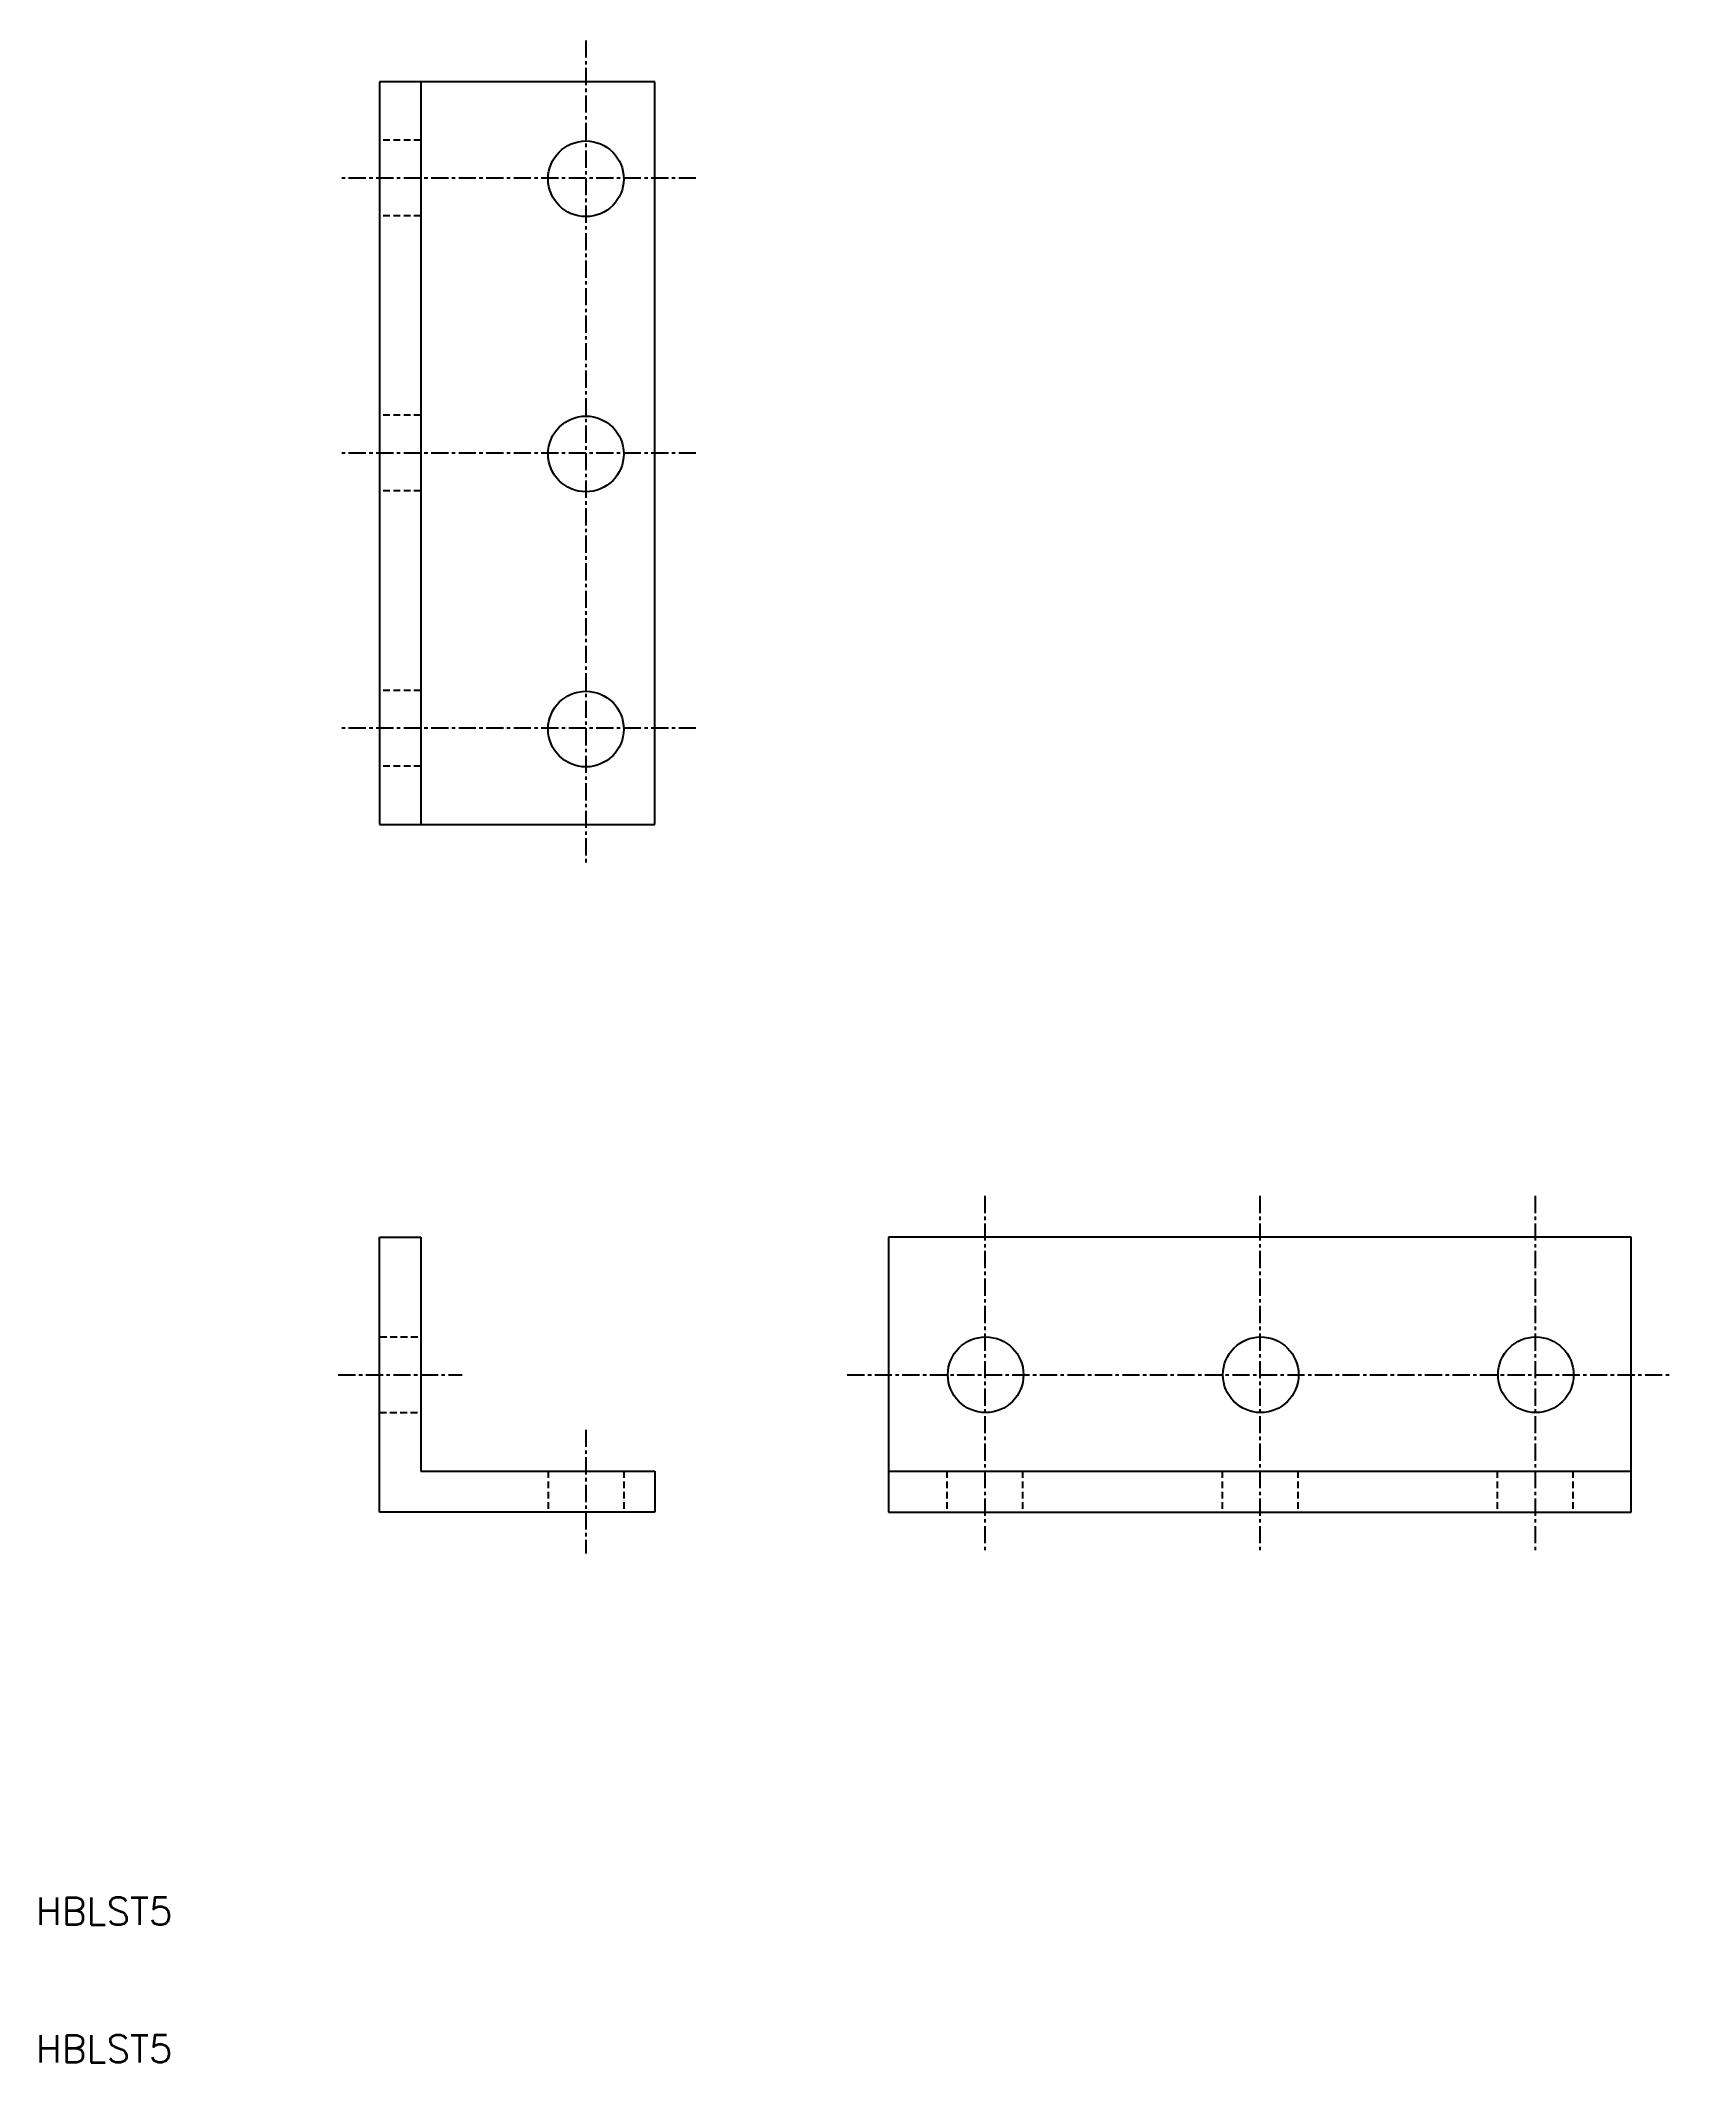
# Model space of a CAD drawing. Extents: x -25 to 94, y -40 to 107.
import ezdxf

# ---------------------------------------------------------------- set-up
doc = ezdxf.new("R2010")
doc.units = 0
doc.linetypes.add('CENTER', pattern=[2, 1.25, -0.25, 0.25, -0.25])
doc.linetypes.add('DASHED', pattern=[0.75, 0.5, -0.25])
doc.layers.get('0').update_dxf_attribs({"linetype": 'CONTINUOUS'})
doc.layers.add('CENTER', color=1, linetype='CENTER')
doc.styles.get("Standard").update_dxf_attribs({"font": 'txt.shx', "bigfont": 'bigfont.shx'})

msp = doc.modelspace()

# ---------------------------------------------------------------- linework, layer by layer
at = {"color": 7, "linetype": 'CONTINUOUS'}
for p, q in [((0, 104), (0, 50)), ((20, 104), (0, 104)), ((3, 104), (3, 50)), ((20, 50), (20, 104)), ((0, 50), (20, 50)), ((0, 0), (0, 20)), ((0, 20), (3, 20)), ((3, 20), (3, 3)), ((91, 20), (37, 20)), ((37, 20), (37, 0)), ((91, 0), (91, 20)), ((3, 3), (20, 3)), ((20, 3), (20, 0)), ((37, 3), (91, 3)), ((20, 0), (0, 0)), ((37, 0), (91, 0))]:
    msp.add_line(p, q, dxfattribs=at)
at = {"color": 3, "linetype": 'DASHED'}
for p, q in [((3, 99.75), (0, 99.75)), ((3, 94.25), (0, 94.25)), ((3, 79.75), (0, 79.75)), ((3, 74.25), (0, 74.25)), ((3, 59.75), (0, 59.75)), ((3, 54.25), (0, 54.25)), ((0.03, 12.75), (3, 12.75)), ((0, 7.25), (3, 7.25)), ((12.25, 3), (12.25, 0)), ((17.75, 3), (17.75, 0)), ((41.25, 3), (41.25, 0)), ((46.75, 3), (46.75, 0)), ((61.25, 3), (61.25, 0)), ((66.75, 3), (66.75, 0)), ((81.25, 3), (81.25, 0)), ((86.75, 3), (86.75, 0))]:
    msp.add_line(p, q, dxfattribs=at)
at = {"color": 7, "linetype": 'CONTINUOUS'}
for centre in [(15, 96.94), (15, 76.94), (15, 56.94), (44.06, 10), (64.06, 10), (84.06, 10)]:
    msp.add_circle(centre, 2.75, dxfattribs=at)
at = {"layer": 'CENTER', "color": 1, "linetype": 'CENTER'}
for p, q in [((15, 107), (15, 47)), ((23, 97), (-3, 97)), ((23, 77), (-3, 77)), ((23, 57), (-3, 57)), ((44, 23), (44, -3)), ((64, 23), (64, -3)), ((84, 23), (84, -3)), ((-3, 10), (6, 10)), ((34, 10), (94, 10)), ((15, 6), (15, -3))]:
    msp.add_line(p, q, dxfattribs=at)

# ---------------------------------------------------------------- texts
at = {"color": 7, "linetype": 'CONTINUOUS'}
for p in [(-25, -30), (-25, -40)]:
    msp.add_text('HBLST5', height=2, dxfattribs=at).set_placement(p)

doc.saveas('drawing.dxf')
